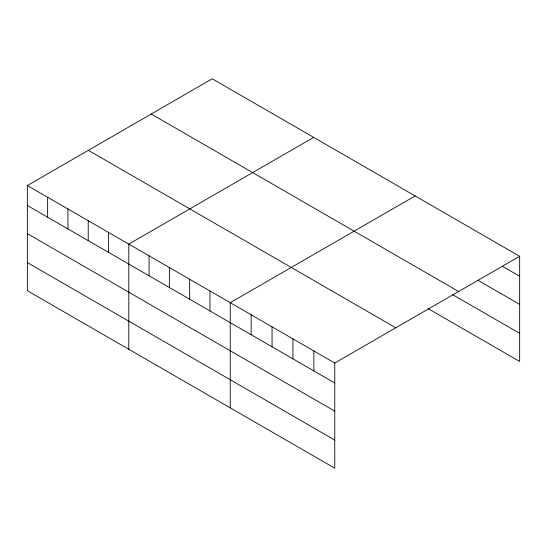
<?xml version="1.0" encoding="UTF-8"?>
<svg xmlns="http://www.w3.org/2000/svg" width="547" height="547" viewBox="0 0 547 547"><rect width="100%" height="100%" fill="white"/><g stroke="black" fill="none" stroke-linecap="round" stroke-linejoin="round"><path stroke-width="0.82" d="M27.35 185.549L334.764 363.03L334.764 468.198L27.35 290.717L27.35 185.549L212.236 78.802L519.65 256.283L519.65 361.451L428.103 308.604M313.684 137.372L128.798 244.112L128.798 349.287M415.132 195.942L230.239 302.682L230.239 407.85M334.764 363.03L519.65 256.283M502.351 266.259L519.65 276.249M477.839 280.228L519.65 304.364M151.225 114.029L458.639 291.51M452.615 294.635L519.65 333.335M88.361 150.322L395.775 327.803M27.35 205.508L334.764 382.989M27.35 233.624L334.764 411.112M27.35 262.594L334.764 440.082M313.855 350.962L313.855 370.921M292.953 338.894L292.953 358.853M272.05 326.826L272.05 346.784M251.148 314.751L251.148 334.716M209.952 290.97L209.952 310.935M189.665 279.257L189.665 299.216M169.372 267.545L169.372 287.503M149.085 255.832L149.085 275.791M108.504 232.4L108.504 252.365M88.217 220.687L88.217 240.653M67.931 208.975L67.931 228.933M47.637 197.262L47.637 217.221"/></g></svg>
